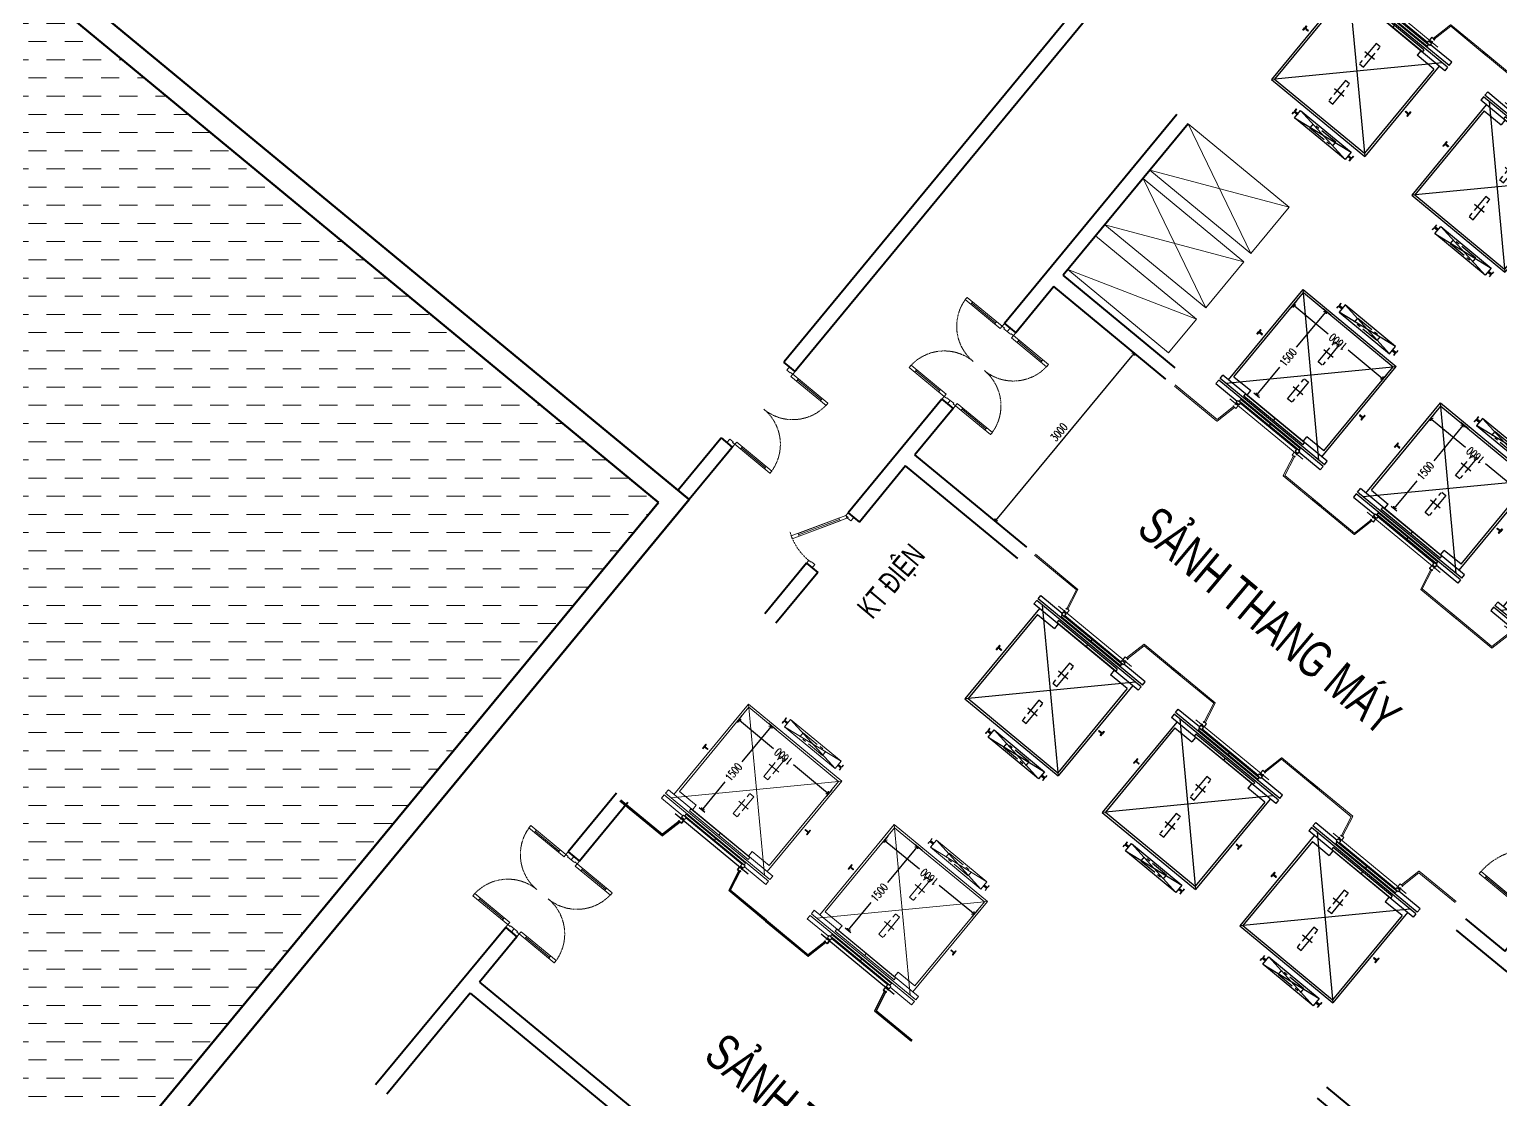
# Model space of a CAD drawing. Header units: millimetres. Extents: x -1534340 to 1713810, y -1348191 to 1114081.
# Drawn here: x 963811 to 984035, y 85032 to 99743 of the extents above; entities that cross this region are included whole.
import ezdxf
from ezdxf.enums import TextEntityAlignment as Align

# ---------------------------------------------------------------- set-up
doc = ezdxf.new("R2010")
doc.units = ezdxf.units.MM
doc.header["$LTSCALE"] = 100
doc.set_wipeout_variables(frame=1)
doc.header["$PDMODE"] = 32
doc.header["$PDSIZE"] = 2.5
for name, pattern in [('CENTERX2', [4, 2.5, -0.5, 0.5, -0.5]), ('HIDDEN', [0.375, 0.25, -0.125]), ('HIDDEN2', [0.1875, 0.125, -0.0625]), ('PHANTOMX2', [5, 2.5, -0.5, 0.5, -0.5, 0.5, -0.5]), ('Xref_ST_MBDV Cot vach 30.7.2022$0$CENTERX2', [4, 2.5, -0.5, 0.5, -0.5]), ('Xref_ST_MBDV Cot vach 30.7.2022$0$DASHDOT', [1, 0.5, -0.25, 0, -0.25]), ('Xref_ST_MBDV Cot vach 30.7.2022$0$HIDDEN', [0.375, 0.25, -0.125]), ('Xref_ST_MBDV Cot vach 30.7.2022$0$PHANTOMX2', [5, 2.5, -0.5, 0.5, -0.5, 0.5, -0.5])]:
    doc.linetypes.add(name, pattern=pattern)
for name, color, linetype in [('ccu12-Manh', 8, 'Continuous'), ('KT-Kich thuoc', 9, 'Continuous'), ('KT-Noi that', 36, 'Continuous'), ('Xref_NT1+NT2_MBDV Cot vach_220729$0$KT-Text', 7, 'Continuous'), ('Xref_ST_MBDV Cot vach 30.7.2022$0$KT-Net manh', 139, 'Continuous'), ('Xref_ST_MBDV Cot vach 30.7.2022$0$Xref_ST_MBDV Cot vach 30.7.2022|Xref_ST_MBDV Cot vach 30.7.2022|Xref_ST_MBDV Cot vach 30.7.2022|Xref_ST_MBDV Cot vach 30.7.2022|A-WALL-PATT', 251, 'Continuous'), ('Xref_ST_MBDV Cot vach 30.7.2022$0$Xref_ST_MBDV Cot vach 30.7.2022|Xref_ST_MBDV Cot vach 30.7.2022|Xref_ST_MBDV Cot vach 30.7.2022|Xref_ST_MBDV Cot vach 30.7.2022|Site_plot line', 1, 'Xref_ST_MBDV Cot vach 30.7.2022$0$DASHDOT')]:
    doc.layers.add(name, color=color, linetype=linetype)
for name, color, linetype, lineweight in [('CUA', 37, 'Continuous', 13), ('KT-Net cat', 1, 'Continuous', 40), ('KT-Net cot', 2, 'Continuous', 50), ('KT-Net manh', 251, 'Continuous', 13), ('KT-TUONG', 2, 'Continuous', 13), ('KT-Vat lieu', 250, 'Continuous', 9), ('SPE-MEP-HVAC', 140, 'Continuous', 0), ('SPE-MEP-Plumbing', 90, 'Continuous', 0), ('Xref_ST_MBDV Cot vach 30.7.2022$0$KT-Noi that', 36, 'Continuous', 9)]:
    doc.layers.add(name, color=color, linetype=linetype, lineweight=lineweight)
doc.styles.add('DIM', font='vnsimli.shx', dxfattribs={"width": 0.7})
doc.styles.add('xref.N.Cot vach tang N2$0$DIM', font='vnsimli.shx', dxfattribs={"width": 0.7})
doc.styles.add('Xref_NT1+NT2_MBDV Cot vach_220729$0$Arial', font='arial.ttf', dxfattribs={"width": 0.7})
doc.styles.add('Xref_ST_MBDV Cot vach 30.7.2022$0$DIM', font='vnsimli.shx', dxfattribs={"width": 0.7})
doc.dimstyles.new('CCU 1-100 A1', dxfattribs={"dimscale": 100, "dimtxt": 2.2, "dimasz": 1, "dimexe": 1, "dimexo": 0, "dimgap": 1, "dimtad": 1, "dimdec": 0, "dimdsep": 46, "dimtxsty": 'DIM', "dimblk1": 'ARCHTICK', "dimblk2": 'ARCHTICK', "dimsah": 1, "dimcen": 0, "dimdle": 1, "dimclrd": 256, "dimclre": 256, "dimclrt": 31, "dimadec": 0, "dimazin": 0, "dimtfac": 1, "dimtdec": 0, "dimtix": 1, "dimtmove": 2, "dimatfit": 3, "dimldrblk": 'ARCHTICK', "dimfxl": 8, "dimtolj": 1, "dimarcsym": 0})
doc.dimstyles.new('xref.N.Cot vach tang N2$0$CCU 1-100 A1', dxfattribs={"dimscale": 100, "dimtxt": 2.2, "dimasz": 1, "dimexe": 1, "dimexo": 0, "dimgap": 1, "dimtad": 1, "dimdec": 0, "dimdsep": 46, "dimtxsty": 'xref.N.Cot vach tang N2$0$DIM', "dimblk1": 'xref.N.Cot vach tang N2$0$_ARCHTICK', "dimblk2": 'xref.N.Cot vach tang N2$0$_ARCHTICK', "dimsah": 1, "dimcen": 0, "dimdle": 1, "dimclrd": 256, "dimclre": 256, "dimclrt": 31, "dimadec": 0, "dimazin": 0, "dimtfac": 1, "dimtdec": 0, "dimtix": 1, "dimtmove": 2, "dimatfit": 3, "dimldrblk": 'xref.N.Cot vach tang N2$0$_ARCHTICK', "dimfxl": 8, "dimtolj": 1, "dimarcsym": 0})
doc.dimstyles.new('Xref_ST_MBDV Cot vach 30.7.2022$0$CCU 1-100 A1', dxfattribs={"dimscale": 100, "dimtxt": 2.2, "dimasz": 1, "dimexe": 1, "dimexo": 0, "dimgap": 1, "dimtad": 1, "dimdec": 0, "dimdsep": 46, "dimtxsty": 'Xref_ST_MBDV Cot vach 30.7.2022$0$DIM', "dimblk1": 'Xref_ST_MBDV Cot vach 30.7.2022$0$_ARCHTICK', "dimblk2": 'Xref_ST_MBDV Cot vach 30.7.2022$0$_ARCHTICK', "dimsah": 1, "dimcen": 0, "dimdle": 1, "dimclrd": 256, "dimclre": 256, "dimclrt": 31, "dimadec": 0, "dimazin": 0, "dimtfac": 1, "dimtdec": 0, "dimtix": 1, "dimtmove": 2, "dimatfit": 3, "dimldrblk": 'Xref_ST_MBDV Cot vach 30.7.2022$0$_ARCHTICK', "dimfxl": 8, "dimtolj": 1, "dimarcsym": 0})

# ---------------------------------------------------------------- blocks, each defined once
blk = doc.blocks.new('*U1539')
blk.add_line((-147, -33), (-666, -333))
for points in [[(-900, 100), (-840, 100), (-840, 40), (-850, 40), (-850, 0), (-900, 0)], [(-50, 0), (-743, -400), (-763, -365), (-70, 35)], [(0, 100), (-60, 100), (-60, 40), (-50, 40), (-50, 0), (0, 0)], [(-137, -50), (-157, -15), (-676, -315), (-656, -350)]]:
    blk.add_lwpolyline(points, close=True)
at = {"linetype": 'HIDDEN'}
blk.add_arc((-50, 0), 800, 180, 215.0495, dxfattribs=at)
blk = doc.blocks.new('*U2315')
for p, q in [((-1260, -100), (-1300, -100)), ((-1280, -100), (-1280, -525)), ((-90, -100), (-50, -100)), ((-70, -100), (-70, -525)), ((-1260, -525), (-1300, -525)), ((-90, -525), (-50, -525))]:
    blk.add_line(p, q)
for points in [[(-1350, 100), (-1290, 100), (-1290, 40), (-1300, 40), (-1300, 0), (-1350, 0)], [(-1300, 0), (-1260, 0), (-1260, -625), (-1300, -625)], [(-50, 0), (-90, 0), (-90, -625), (-50, -625)], [(0, 100), (-60, 100), (-60, 40), (-50, 40), (-50, 0), (0, 0)]]:
    blk.add_lwpolyline(points, close=True)
at = {"linetype": 'HIDDEN2'}
for centre, start, end in [((-1300, 0), 270, 0), ((-50, 0), 180, 270)]:
    blk.add_arc(centre, 625, start, end, dxfattribs=at)
blk = doc.blocks.new('xref.N.Cot vach tang N2$0$_Open90')
at = {"color": 0, "linetype": 'ByBlock', "lineweight": -2}
for p, q in [((0, 0), (-1, 0)), ((-0.5, 0.5), (0, 0)), ((0, 0), (-0.5, -0.5))]:
    blk.add_line(p, q, dxfattribs=at)
blk = doc.blocks.new('*D2182')
at = {"layer": 'Defpoints', "color": 5, "transparency": 16777216}
for p, q in [((1232231, 113057), (1234078, 115294)), ((1234113, 115330), (1234071, 115364)), ((1232217, 113004), (1232161, 113051))]:
    blk.add_line(p, q, dxfattribs=at)
at = {"layer": 'Defpoints', "color": 0, "transparency": 16777216}
for p in [(1234110, 115332), (1234113, 115330), (1232217, 113004, 0)]:
    blk.add_point(p, dxfattribs=at)
at = {"layer": 'Defpoints', "color": 5, "transparency": 16777216, "xscale": 50, "yscale": 50, "zscale": 50}
for p, rotation in [((1234110, 115332), 50.44882672809318), ((1232199, 113019), 230.4488267280932)]:
    blk.add_blockref('xref.N.Cot vach tang N2$0$_Open90', p, dxfattribs=dict(at, rotation=rotation))
at = {"layer": 'Defpoints', "color": 5, "transparency": 16777216, "insert": (1233074, 114242), "char_height": 110, "attachment_point": 5, "rotation": 50.4488, "style": 'xref.N.Cot vach tang N2$0$DIM'}
blk.add_mtext('\\A1;3000', dxfattribs=at)
blk = doc.blocks.new('xref.N.Cot vach tang N2$0$_ARCHTICK')
at = {"color": 0, "linetype": 'ByBlock', "const_width": 0.15}
blk.add_lwpolyline([(-0.5, -0.5), (0.5, 0.5)], dxfattribs=at)
blk = doc.blocks.new('Xref_ST_MBDV Cot vach 30.7.2022$0$_Open90')
at = {"color": 0, "linetype": 'ByBlock', "lineweight": -2}
for p, q in [((0, 0), (-1, 0)), ((-0.5, 0.5), (0, 0)), ((0, 0), (-0.5, -0.5))]:
    blk.add_line(p, q, dxfattribs=at)
blk = doc.blocks.new('*D185')
at = {"layer": 'Defpoints', "color": 5, "transparency": 16777216}
for p, q in [((-2230, 1494), (-2230, 1596)), ((-2180, 1546), (-1728, 1546)), ((-780, 1546), (-1372, 1546)), ((-730, 1457), (-730, 1596))]:
    blk.add_line(p, q, dxfattribs=at)
at = {"layer": 'Defpoints', "color": 0, "transparency": 16777216}
for p in [(-2230, 1546), (-2230, 1494), (-730, 1457)]:
    blk.add_point(p, dxfattribs=at)
at = {"layer": 'Defpoints', "color": 5, "transparency": 16777216, "xscale": 50, "yscale": 50, "zscale": 50, "rotation": 180}
blk.add_blockref('Xref_ST_MBDV Cot vach 30.7.2022$0$_Open90', (-2230, 1546), dxfattribs=at)
at = {"layer": 'Defpoints', "color": 5, "transparency": 16777216, "xscale": 50, "yscale": 50, "zscale": 50}
blk.add_blockref('Xref_ST_MBDV Cot vach 30.7.2022$0$_Open90', (-730, 1546), dxfattribs=at)
at = {"layer": 'Defpoints', "color": 5, "transparency": 16777216, "insert": (-1550, 1546), "char_height": 110, "attachment_point": 5, "style": 'Xref_ST_MBDV Cot vach 30.7.2022$0$DIM'}
blk.add_mtext('\\A1;1500', dxfattribs=at)
blk = doc.blocks.new('Xref_ST_MBDV Cot vach 30.7.2022$0$_ARCHTICK')
at = {"color": 0, "linetype": 'ByBlock', "const_width": 0.15}
blk.add_lwpolyline([(-0.5, -0.5), (0.5, 0.5)], dxfattribs=at)
blk = doc.blocks.new('*D186')
at = {"layer": 'Defpoints', "color": 5, "transparency": 16777216}
for p, q in [((-879, 1950), (-1000, 1950)), ((-950, 1900), (-950, 1328)), ((-950, 400), (-950, 972)), ((-879, 350), (-1000, 350))]:
    blk.add_line(p, q, dxfattribs=at)
at = {"layer": 'Defpoints', "color": 0, "transparency": 16777216}
for p in [(-879, 1950), (-950, 350), (-879, 350)]:
    blk.add_point(p, dxfattribs=at)
at = {"layer": 'Defpoints', "color": 5, "transparency": 16777216, "xscale": 50, "yscale": 50, "zscale": 50}
for p, rotation in [((-950, 1950), 90), ((-950, 350), 270)]:
    blk.add_blockref('Xref_ST_MBDV Cot vach 30.7.2022$0$_Open90', p, dxfattribs=dict(at, rotation=rotation))
at = {"layer": 'Defpoints', "color": 5, "transparency": 16777216, "insert": (-950, 1150), "char_height": 110, "attachment_point": 5, "rotation": 90, "style": 'Xref_ST_MBDV Cot vach 30.7.2022$0$DIM'}
blk.add_mtext('\\A1;1600', dxfattribs=at)
blk = doc.blocks.new('_Open90')
at = {"color": 0, "linetype": 'ByBlock', "lineweight": -2}
for p, q in [((0, 0), (-1, 0)), ((-0.5, 0.5), (0, 0)), ((0, 0), (-0.5, -0.5))]:
    blk.add_line(p, q, dxfattribs=at)
blk = doc.blocks.new('*D202')
at = {"layer": 'Defpoints', "color": 5, "transparency": 16777216}
for p, q in [((-2230, 1494), (-2230, 1596)), ((-2180, 1546), (-1728, 1546)), ((-780, 1546), (-1372, 1546)), ((-730, 1457), (-730, 1596))]:
    blk.add_line(p, q, dxfattribs=at)
at = {"layer": 'Defpoints', "color": 0, "transparency": 16777216}
for p in [(-2230, 1546), (-2230, 1494), (-730, 1457)]:
    blk.add_point(p, dxfattribs=at)
at = {"layer": 'Defpoints', "color": 5, "transparency": 16777216, "xscale": 50, "yscale": 50, "zscale": 50, "rotation": 180}
blk.add_blockref('_Open90', (-2230, 1546), dxfattribs=at)
at = {"layer": 'Defpoints', "color": 5, "transparency": 16777216, "xscale": 50, "yscale": 50, "zscale": 50}
blk.add_blockref('_Open90', (-730, 1546), dxfattribs=at)
at = {"layer": 'Defpoints', "color": 5, "transparency": 16777216, "insert": (-1550, 1546), "char_height": 110, "attachment_point": 5, "style": 'DIM'}
blk.add_mtext('\\A1;1500', dxfattribs=at)
blk = doc.blocks.new('_ARCHTICK')
at = {"color": 0, "linetype": 'ByBlock', "const_width": 0.15}
blk.add_lwpolyline([(-0.5, -0.5), (0.5, 0.5)], dxfattribs=at)
blk = doc.blocks.new('*D203')
at = {"layer": 'Defpoints', "color": 5, "transparency": 16777216}
for p, q in [((-879, 1950), (-1000, 1950)), ((-950, 1900), (-950, 1328)), ((-950, 400), (-950, 972)), ((-879, 350), (-1000, 350))]:
    blk.add_line(p, q, dxfattribs=at)
at = {"layer": 'Defpoints', "color": 0, "transparency": 16777216}
for p in [(-879, 1950), (-950, 350), (-879, 350)]:
    blk.add_point(p, dxfattribs=at)
at = {"layer": 'Defpoints', "color": 5, "transparency": 16777216, "xscale": 50, "yscale": 50, "zscale": 50}
for p, rotation in [((-950, 1950), 90), ((-950, 350), 270)]:
    blk.add_blockref('_Open90', p, dxfattribs=dict(at, rotation=rotation))
at = {"layer": 'Defpoints', "color": 5, "transparency": 16777216, "insert": (-950, 1150), "char_height": 110, "attachment_point": 5, "rotation": 90, "style": 'DIM'}
blk.add_mtext('\\A1;1600', dxfattribs=at)
blk = doc.blocks.new('Xref_ST_MBDV Cot vach 30.7.2022$0$Tuong Vay01-flat-1')
at = {"layer": 'Xref_ST_MBDV Cot vach 30.7.2022$0$Xref_ST_MBDV Cot vach 30.7.2022|Xref_ST_MBDV Cot vach 30.7.2022|Xref_ST_MBDV Cot vach 30.7.2022|Xref_ST_MBDV Cot vach 30.7.2022|A-WALL-PATT'}
h = blk.add_hatch(dxfattribs=at)
h.set_pattern_fill('ACET-2D-VATLIEU04', color=256, scale=50, pattern_type=2)
h.set_pattern_definition([(50, (-11139561.84, -1407213.45), (-225.902474, 189.5546825), [37.5, -412.5]), (355, (-11139561.84, -1407213.45), (32.127212, 367.215716), [30, -330]), (100.4514, (-11139531.95, -1407216.06), (-341.231527, -62.944187), [31.870095, -350.571056]), (46.1842, (-11139561.84, -1407113.45), (-319.180497, 306.252097), [56.25, -618.75]), (96.6356, (-11139517.37, -1407120.34), (-516.995922, -60.144022), [47.805144, -525.8565]), (351.1842, (-11139561.84, -1407113.45), (84.740774, 546.39543), [45, -495]), (21, (-11139511.84, -1407138.45), (-105.680822, 275.3079534), [37.5, -412.5]), (326, (-11139511.84, -1407138.45), (206.128805, 305.59852), [30, -330]), (71.4514, (-11139486.97, -1407155.22), (-328.963765, 110.380101), [31.870095, -350.571056]), (37.5, (-11139561.84, -1407213.45), (-78.1345294, 101.8269012), [0, -326, 0, -335, 0, -331.25]), (7.5, (-11139561.84, -1407213.45), (-23.2793464, 176.824191), [0, -191, 0, -318.5, 0, -126.25]), (327.5, (-11139673.34, -1407213.45), (71.9444175, 112.9301145), [0, -125, 0, -390, 0, -517.5000003]), (317.5, (-11139723.34, -1407213.45), (158.0205496, 172.449169), [0, -162.5, 0, -259, 0, -367.5]), (45, (-11139561.84, -1407213.45), (-150.260191, 150.260191), []), (45, (-11139561.84, -1407152.2), (-150.260191, 150.260191), [])])
h.paths.add_polyline_path([(-82665, -118500), (-81837, -121132), (-80903, -123728), (-79863, -126284), (-78720, -128795), (-77475, -131258), (-76131, -133667), (-74689, -136020), (-73153, -138312), (-71525, -140539), (-69807, -142699), (-68002, -144786), (-66114, -146798), (-64145, -148731), (-62100, -150582), (-59980, -152349), (-57790, -154027), (-55533, -155614), (-53213, -157109), (-50835, -158507), (-48401, -159807), (-45916, -161007), (-43385, -162104), (-40811, -163097), (-38198, -163985), (-35551, -164765), (-32875, -165436), (-30174, -165998), (-27451, -166448), (-24702, -166789), (-4397, -168938), (36420, -167648), (41836, -160719), (12445, -24368), (8473, -9249), (-4719, -5521), (-10557, -9947), (-34021, -27848), (-39777, -32009), (-41249, -35294), (-45787, -38574), (-49368, -38942), (-57644, -44924), (-59845, -46601), (-61969, -48362), (-64020, -50208), (-65993, -52137), (-67887, -54144), (-69696, -56226), (-71420, -58381), (-73054, -60604), (-74596, -62892), (-76043, -65242), (-77394, -67648), (-78645, -70107), (-79794, -72615), (-80841, -75168), (-81782, -77762), (-82617, -80392), (-83343, -83054), (-83961, -85743), (-84468, -88455), (-84865, -91186), (-85149, -93930), (-85321, -96684), (-85381, -99530), (-85329, -102201), (-85163, -104955), (-84886, -107701), (-84496, -110432), (-83996, -113146), (-83385, -115836)], flags=16)
h.paths.add_polyline_path([(-83625, -118781), (-82785, -121452), (-81837, -124086), (-80781, -126680), (-79621, -129228), (-78358, -131727), (-76994, -134172), (-75531, -136560), (-73973, -138886), (-72320, -141146), (-70577, -143337), (-68746, -145455), (-66829, -147497), (-64832, -149459), (-62755, -151337), (-60604, -153130), (-58382, -154833), (-56092, -156444), (-53738, -157960), (-51324, -159379), (-48854, -160699), (-46333, -161916), (-43764, -163030), (-41151, -164038), (-38500, -164938), (-35814, -165730), (-33098, -166411), (-30357, -166981), (-27595, -167438), (-24816, -167783), (-4434, -169940), (36920, -168633), (42913, -160966), (13418, -24135), (9295, -8442), (-4926, -4424), (-11163, -9151), (-34617, -27045), (-40580, -31355), (-42052, -34640), (-46156, -37607), (-49737, -37975), (-58240, -44121), (-60467, -45819), (-62623, -47605), (-64704, -49479), (-66707, -51435), (-68628, -53472), (-70465, -55586), (-72214, -57772), (-73872, -60029), (-75437, -62350), (-76905, -64734), (-78276, -67176), (-79545, -69672), (-80712, -72217), (-81774, -74808), (-82729, -77440), (-83576, -80109), (-84314, -82810), (-84940, -85539), (-85455, -88291), (-85857, -91062), (-86146, -93847), (-86321, -96642), (-86382, -99529), (-86328, -102241), (-86160, -105036), (-85879, -107821), (-85484, -110593), (-84976, -113347), (-84356, -116078)])
at = {"layer": 'Xref_ST_MBDV Cot vach 30.7.2022$0$Xref_ST_MBDV Cot vach 30.7.2022|Xref_ST_MBDV Cot vach 30.7.2022|Xref_ST_MBDV Cot vach 30.7.2022|Xref_ST_MBDV Cot vach 30.7.2022|Site_plot line', "ltscale": 5000}
blk.add_arc((-17764, -99529), 69167, 126.14636, 263.7927, dxfattribs=at)
blk = doc.blocks.new('BBB14')
blk.add_wipeout([(1467, -2669), (1467, -2987), (116, -3004), (118, -2669)]).dxf.layer = 'KT-Kich thuoc'
at = {"layer": 'KT-Net cat'}
for p, q in [((117, -2700), (117, -2900)), ((1467, -2700), (1467, -2900))]:
    blk.add_line(p, q, dxfattribs=at)
at = {"layer": 'CUA', "rotation": 179.9999938228274}
blk.add_blockref('*U2315', (117, -2700), dxfattribs=at)
blk = doc.blocks.new('HKHJKHJKJH')
at = {"layer": 'SPE-MEP-Plumbing'}
h = blk.add_hatch(dxfattribs=at)
h.set_pattern_fill('DASH,_O', color=96, scale=2000, angle=15.7788)
h.set_pattern_definition([(15.77878, (-586677.67, -341577.23), (172.59873, 308.56066), [250, -250])])
h.paths.add_polyline_path([(-43029, -99394), (-36076, -83608), (-53051, -76130), (-53992, -78705), (-55060, -82134), (-56350, -87497), (-57220, -93143)])
at = {"layer": 'KT-Net cat'}
for p, q in [((-31530, -73535), (-35864, -83373)), ((-31347, -73616), (-35681, -83454))]:
    blk.add_line(p, q, dxfattribs=at)
at = {"layer": 'KT-Net cot'}
for p, q in [((-52946, -75849), (-35681, -83454)), ((-53051, -76130), (-36076, -83608)), ((-35681, -83454), (-42876, -99789)), ((-36076, -83608), (-43029, -99394))]:
    blk.add_line(p, q, dxfattribs=at)
at = {"layer": 'KT-Vat lieu', "rotation": 246.22761350404}
blk.add_blockref('BBB14', (-32241, -82344, 0), dxfattribs=at)
blk = doc.blocks.new('*U2361')
for p, q in [((666, 1982), (693, 2011)), ((1232, 1489), (680, 1996)), ((1218, 1474), (1245, 1504)), ((-565, 641), (-592, 612)), ((-26, 119), (-579, 627)), ((-13, 134), (-40, 104))]:
    blk.add_line(p, q)
for points in [[(1319, 1436), (1292, 1407), (592, 2049), (619, 2079)], [(1427, 1405), (1386, 1361), (1342, 1402), (1349, 1409), (1319, 1436), (1353, 1473)], [(34, 37), (61, 66), (-639, 709), (-666, 679)], [(74, -68), (114, -23), (70, 17), (63, 10), (34, 37), (0, 0)]]:
    blk.add_lwpolyline(points, close=True)
at = {"linetype": 'HIDDEN2'}
for centre, start, end in [((1319, 1436), 137.4325, 227.4325), ((34, 37), 47.4325, 137.4324)]:
    blk.add_arc(centre, 950, start, end, dxfattribs=at)
blk = doc.blocks.new('*U307')
for p, q in [((-1260, -100), (-1300, -100)), ((-1280, -100), (-1280, -525)), ((-90, -100), (-50, -100)), ((-70, -100), (-70, -525)), ((-1260, -525), (-1300, -525)), ((-90, -525), (-50, -525))]:
    blk.add_line(p, q)
for points in [[(-1350, 100), (-1290, 100), (-1290, 40), (-1300, 40), (-1300, 0), (-1350, 0)], [(-1300, 0), (-1260, 0), (-1260, -625), (-1300, -625)], [(-50, 0), (-90, 0), (-90, -625), (-50, -625)], [(0, 100), (-60, 100), (-60, 40), (-50, 40), (-50, 0), (0, 0)]]:
    blk.add_lwpolyline(points, close=True)
at = {"linetype": 'HIDDEN2'}
for centre, start, end in [((-1300, 0), 270, 0), ((-50, 0), 180, 270)]:
    blk.add_arc(centre, 625, start, end, dxfattribs=at)
blk = doc.blocks.new('HJKYIK')
at = {"layer": 'KT-Net cat'}
for p, q in [((-81390, 94324, 0), (-81040, 94748, 0)), ((-81236, 94197, 0), (-80886, 94621, 0)), ((-81390, 94324, 0), (-81236, 94197, 0)), ((-83680, 92649, 0), (-82986, 92076, 0)), ((-83553, 92803, 0), (-83013, 92358, 0)), ((-83013, 92358, 0), (-82663, 92782, 0)), ((-82986, 92076, 0), (-82509, 92654, 0)), ((-82663, 92782, 0), (-82509, 92654, 0)), ((-97107, 91935), (-88935, 85187)), ((-97234, 91781), (-89063, 85033)), ((-85463, 90490, 0), (-84769, 89917, 0)), ((-85591, 90336, 0), (-85051, 89890, 0)), ((-86928, 87618, 0), (-85051, 89890, 0)), ((-86773, 87491, 0), (-84769, 89917, 0)), ((-86928, 87618, 0), (-86773, 87491, 0)), ((-88935, 85187, 0), (-88201, 86076, 0)), ((-88201, 86076, 0), (-88047, 85949, 0)), ((-89046, 84739), (-88047, 85949, 0)), ((-89200, 84866), (-89063, 85033)), ((-89046, 84739), (-89200, 84866)), ((-90876, 83936), (-90182, 83363)), ((-90749, 84090), (-90209, 83645)), ((-90209, 83645), (-90060, 83825)), ((-89905, 83698), (-90060, 83825)), ((-90182, 83363), (-89905, 83698))]:
    blk.add_line(p, q, dxfattribs=at)
at = {"layer": 'KT-Net cat', "ltscale": 0.5}
for p, q in [((-95223, 94530), (-95888, 93726)), ((-95069, 94403), (-95733, 93598)), ((-95888, 93726), (-95733, 93598)), ((-96747, 92685), (-98535, 90520)), ((-96747, 92685), (-96593, 92557)), ((-96593, 92557), (-97107, 91935)), ((-97234, 91781), (-98380, 90393, 0))]:
    blk.add_line(p, q, dxfattribs=at)
at = {"layer": 'CUA'}
for name, p, xscale, rotation in [('*U2361', (-81390, 94324, 0), -1, 97.89135478558231), ('*U2315', (-95888, 93726), -0.9999999999999996, 230.4488274522181), ('*U2361', (-86928, 87618, 0), -1, 97.89135478558231), ('*U307', (-89200, 84866), -0.9999999999999996, 230.4488274522181)]:
    blk.add_blockref(name, p, dxfattribs=dict(at, xscale=xscale, rotation=rotation))
for name, p, rotation in [('*U2361', (-81235, 94196, 0), 183.0062993341758), ('*U2315', (-95733, 93598), 50.44882602340377), ('*U2361', (-86773, 87490, 0), 183.0062993341758)]:
    blk.add_blockref(name, p, dxfattribs=dict(at, rotation=rotation))
blk = doc.blocks.new('Xref_ST_MBDV Cot vach 30.7.2022$0$TM 1000kg')
at = {"layer": 'Xref_ST_MBDV Cot vach 30.7.2022$0$KT-Net manh'}
for p, q in [((-2850, 2500), (-2850, 1742.2)), ((-2832, 2500), (-2832, 1754.4)), ((-2850, 1742.2), (-2847, 1742.2)), ((-2847, 1742.2), (-2847, 1739.2)), ((-2550, 1674.2), (-2847, 1739.2)), ((-2550, 1692.7), (-2832, 1754.4)), ((-2500, 1800), (-2500, 500)), ((-2550, 625.8), (-2847, 560.8)), ((-2550, 607.3), (-2832, 545.6)), ((-2850, 557.8), (-2847, 557.8)), ((-2850, -100), (-2850, 557.8)), ((-2847, 557.8), (-2847, 560.8)), ((-2832, -100), (-2832, 545.6))]:
    blk.add_line(p, q, dxfattribs=at)
at = {"layer": 'Xref_ST_MBDV Cot vach 30.7.2022$0$KT-Net manh', "const_width": 2}
for points in [[(-2847, 1742.2), (-2832, 1754.4)], [(-2847, 557.8), (-2832, 545.6)]]:
    blk.add_lwpolyline(points, dxfattribs=at)
at = {"layer": 'Xref_ST_MBDV Cot vach 30.7.2022$0$KT-Net manh', "ltscale": 2}
for points in [[(-2510, 1700), (-2500, 1700), (-2500, 1650), (-2550, 1650), (-2550, 1700), (-2540, 1700), (-2540, 1690), (-2541.6, 1690), (-2541.6, 1698.4), (-2548.4, 1698.4), (-2548.4, 1651.6), (-2501.6, 1651.6), (-2501.6, 1698.4), (-2508.4, 1698.4), (-2508.4, 1690), (-2510, 1690)], [(-2510, 600), (-2500, 600), (-2500, 650), (-2550, 650), (-2550, 600), (-2540, 600), (-2540, 610), (-2541.6, 610), (-2541.6, 601.6), (-2548.4, 601.6), (-2548.4, 648.4), (-2501.6, 648.4), (-2501.6, 601.6), (-2508.4, 601.6), (-2508.4, 610), (-2510, 610)]]:
    blk.add_lwpolyline(points, close=True, dxfattribs=at)
at = {"layer": 'Xref_ST_MBDV Cot vach 30.7.2022$0$KT-Noi that', "linetype": 'Continuous', "ltscale": 2}
for p, q in [((-2460, 2080), (-2460, 1700)), ((-2400, 2080), (-2460, 2080)), ((-2400, 220), (-2400, 2080)), ((-2370, 220), (-2370, 2080)), ((-2370, 2080), (-2310, 2080)), ((-2310, 220), (-2310, 2080)), ((-2310, 1981), (-700, 1981)), ((-2230, 1950), (-730, 1950)), ((-2230, 1950), (-2230, 1650)), ((-730, 1950), (-730, 350)), ((-700, 1981), (-700, 319)), ((-2455, 650), (-2455, 1650)), ((-2441.3, 620), (-2441.3, 1680)), ((-2411, 1680), (-2441.3, 1680)), ((-2411, 620), (-2411, 1680)), ((-2348, 625), (-2348, 1675)), ((-2348, 1675), (-2314, 1675)), ((-2314, 625), (-2314, 1675)), ((-2310, 1650), (-2230, 1650)), ((-2411, 1150), (-2441.3, 1150)), ((-2314, 1150), (-2348, 1150)), ((-2411, 620), (-2441.3, 620)), ((-2348, 625), (-2314, 625)), ((-2310, 650), (-2230, 650)), ((-2230, 350), (-2230, 650)), ((-2460, 220), (-2460, 600)), ((-2400, 220), (-2460, 220)), ((-2370, 220), (-2310, 220)), ((-2310, 319), (-700, 319)), ((-2230, 350), (-730, 350))]:
    blk.add_line(p, q, dxfattribs=at)
at = {"layer": 'Xref_ST_MBDV Cot vach 30.7.2022$0$KT-Noi that', "linetype": 'Continuous'}
for p, q in [((-1572.5, 2077), (-1572.5, 2082)), ((-1572.5, 2082), (-1535, 2082)), ((-1569.5, 2074), (-1540.1, 2070.9)), ((-1540, 2021), (-1540, 2050)), ((-1537.1, 2054.1), (-1537.1, 2067.9)), ((-1497.5, 2082), (-1535, 2082)), ((-1532.9, 2054.1), (-1532.9, 2067.9)), ((-1530, 2021), (-1530, 2050)), ((-1500.5, 2074), (-1529.9, 2070.9)), ((-1497.5, 2077), (-1497.5, 2082)), ((-1539, 2020), (-1535, 2020)), ((-1531, 2020), (-1535, 2020)), ((-603.5, 1460), (-574.4, 1460)), ((-603.5, 1456.8), (-603.5, 1460)), ((-603.5, 1456.8), (-574.4, 1456.8)), ((-568.2, 1406.2), (-568.2, 1450.6)), ((-565, 1406.2), (-565, 1450.6)), ((-555, 1406.2), (-555, 1450.6)), ((-551.8, 1406.2), (-551.8, 1450.6)), ((-516.5, 1460), (-545.6, 1460)), ((-516.5, 1456.8), (-545.6, 1456.8)), ((-516.5, 1456.8), (-516.5, 1460)), ((-558, 1403.2), (-562, 1403.2)), ((-558, 1400), (-562, 1400)), ((-603.5, 443.2), (-574.4, 443.2)), ((-603.5, 440), (-574.4, 440)), ((-568.2, 493.8), (-568.2, 449.4)), ((-565, 493.8), (-565, 449.4)), ((-558, 500), (-562, 500)), ((-558, 496.8), (-562, 496.8)), ((-555, 493.8), (-555, 449.4)), ((-551.8, 493.8), (-551.8, 449.4)), ((-516.5, 443.2), (-545.6, 443.2)), ((-516.5, 440), (-545.6, 440)), ((-1572.5, 223), (-1572.5, 218)), ((-1572.5, 218), (-1535, 218)), ((-1569.5, 226), (-1540.1, 229.1)), ((-1540, 279), (-1540, 250)), ((-1539, 280), (-1535, 280)), ((-1537.1, 245.9), (-1537.1, 232.1)), ((-1531, 280), (-1535, 280)), ((-1497.5, 218), (-1535, 218)), ((-1532.9, 245.9), (-1532.9, 232.1)), ((-1530, 279), (-1530, 250)), ((-1500.5, 226), (-1529.9, 229.1)), ((-1497.5, 223), (-1497.5, 218))]:
    blk.add_line(p, q, dxfattribs=at)
at = {"layer": 'Xref_ST_MBDV Cot vach 30.7.2022$0$KT-Noi that', "linetype": 'Xref_ST_MBDV Cot vach 30.7.2022$0$HIDDEN', "ltscale": 500}
for p, q in [((-2370, 1981), (-700, 319)), ((-2370, 319), (-700, 1981)), ((-495, 1400), (-625, 500)), ((-495, 500), (-625, 1400))]:
    blk.add_line(p, q, dxfattribs=at)
at = {"layer": 'Xref_ST_MBDV Cot vach 30.7.2022$0$KT-Noi that', "linetype": 'Xref_ST_MBDV Cot vach 30.7.2022$0$CENTERX2'}
for p, q in [((-1815, 1236), (-1815, 1066.7)), ((-1155, 1236), (-1155, 1066.7))]:
    blk.add_line(p, q, dxfattribs=at)
at = {"layer": 'Xref_ST_MBDV Cot vach 30.7.2022$0$KT-Noi that', "linetype": 'Continuous', "ltscale": 2}
for points in [[(-2485, 1700), (-2445, 1700), (-2445, 1650), (-2485, 1650)], [(-495, 1400), (-625, 1400), (-625, 500), (-495, 500)], [(-2485, 600), (-2445, 600), (-2445, 650), (-2485, 650)]]:
    blk.add_lwpolyline(points, close=True, dxfattribs=at)
at = {"layer": 'Xref_ST_MBDV Cot vach 30.7.2022$0$KT-Noi that', "linetype": 'Xref_ST_MBDV Cot vach 30.7.2022$0$PHANTOMX2'}
for points in [[(-1635, 1186), (-1635, 1114), (-1995, 1114), (-1995, 1186)], [(-975, 1186), (-975, 1114), (-1335, 1114), (-1335, 1186)], [(-524, 1150), (-524, 750), (-596, 750), (-596, 1150)]]:
    blk.add_lwpolyline(points, close=True, dxfattribs=at)
at = {"layer": 'Xref_ST_MBDV Cot vach 30.7.2022$0$KT-Noi that', "linetype": 'Continuous'}
for centre, radius, start, end in [((-1569.5, 2077), 3, 180, 270), ((-1540.1, 2067.9), 3, 0, 90), ((-1542.3, 2054.7), 5.25, 295.66972, 353.31728), ((-1529.9, 2067.9), 3, 90, 180), ((-1527.7, 2054.7), 5.25, 186.68272, 244.33028), ((-1500.5, 2077), 3, 270, 0), ((-1539, 2021), 1, 180, 270), ((-1531, 2021), 1, 270, 0), ((-574.4, 1450.6), 9.4, 0, 90), ((-574.4, 1450.6), 6.2, 0, 90), ((-545.6, 1450.6), 9.4, 90, 180), ((-545.6, 1450.6), 6.2, 90, 180), ((-562, 1406.2), 6.2, 180, 270), ((-562, 1406.2), 3, 180, 270), ((-558, 1406.2), 3, 270, 0), ((-558, 1406.2), 6.2, 270, 0), ((-574.4, 449.4), 6.2, 270, 0), ((-574.4, 449.4), 9.4, 270, 0), ((-562, 493.8), 6.2, 90, 180), ((-562, 493.8), 3, 90, 180), ((-558, 493.8), 6.2, 0, 90), ((-558, 493.8), 3, 0, 90), ((-545.6, 449.4), 9.4, 180, 270), ((-545.6, 449.4), 6.2, 180, 270), ((-1569.5, 223), 3, 90, 180), ((-1540.1, 232.1), 3, 270, 0), ((-1539, 279), 1, 90, 180), ((-1542.3, 245.3), 5.25, 6.68272, 64.33028), ((-1527.7, 245.3), 5.25, 115.66972, 173.31728), ((-1529.9, 232.1), 3, 180, 270), ((-1531, 279), 1, 0, 90), ((-1500.5, 223), 3, 0, 90)]:
    blk.add_arc(centre, radius, start, end, dxfattribs=at)
at = {"layer": 'Defpoints', "color": 5}
for base, p1, p2, angle, picture, middle in [((-950.2, 350), (-879.1, 1950), (-879.1, 350), 90, '*D186', (-950.2, 1150)), ((-2230, 1545.8), (-730, 1457.2), (-2230, 1494.3), 180, '*D185', (-1550.1, 1545.8))]:
    dim = blk.add_linear_dim(base=base, p1=p1, p2=p2, angle=angle, dimstyle='Xref_ST_MBDV Cot vach 30.7.2022$0$CCU 1-100 A1', override={"dimscale": 50, "dimblk1": 'Xref_ST_MBDV Cot vach 30.7.2022$0$_Open90', "dimblk2": 'Xref_ST_MBDV Cot vach 30.7.2022$0$_Open90', "dimclrd": 5, "dimclre": 5, "dimclrt": 5, "dimlwd": 65535, "dimlwe": 65535}, dxfattribs=at)
    dim.commit()
    dim.dimension.update_dxf_attribs({"geometry": picture, "text_midpoint": middle, "dimtype": 128})
blk = doc.blocks.new('TM 1000kg')
at = {"layer": 'KT-Net manh'}
for p, q in [((-2850, 2500), (-2850, 1742.2)), ((-2832, 2500), (-2832, 1754.4)), ((-2850, 1742.2), (-2847, 1742.2)), ((-2847, 1742.2), (-2847, 1739.2)), ((-2550, 1674.2), (-2847, 1739.2)), ((-2550, 1692.7), (-2832, 1754.4)), ((-2500, 1800), (-2500, 500)), ((-2550, 625.8), (-2847, 560.8)), ((-2550, 607.3), (-2832, 545.6)), ((-2850, 557.8), (-2847, 557.8)), ((-2850, -100), (-2850, 557.8)), ((-2847, 557.8), (-2847, 560.8)), ((-2832, -100), (-2832, 545.6))]:
    blk.add_line(p, q, dxfattribs=at)
at = {"layer": 'KT-Net manh', "const_width": 2}
for points in [[(-2847, 1742.2), (-2832, 1754.4)], [(-2847, 557.8), (-2832, 545.6)]]:
    blk.add_lwpolyline(points, dxfattribs=at)
at = {"layer": 'KT-Net manh', "ltscale": 2}
for points in [[(-2510, 1700), (-2500, 1700), (-2500, 1650), (-2550, 1650), (-2550, 1700), (-2540, 1700), (-2540, 1690), (-2541.6, 1690), (-2541.6, 1698.4), (-2548.4, 1698.4), (-2548.4, 1651.6), (-2501.6, 1651.6), (-2501.6, 1698.4), (-2508.4, 1698.4), (-2508.4, 1690), (-2510, 1690)], [(-2510, 600), (-2500, 600), (-2500, 650), (-2550, 650), (-2550, 600), (-2540, 600), (-2540, 610), (-2541.6, 610), (-2541.6, 601.6), (-2548.4, 601.6), (-2548.4, 648.4), (-2501.6, 648.4), (-2501.6, 601.6), (-2508.4, 601.6), (-2508.4, 610), (-2510, 610)]]:
    blk.add_lwpolyline(points, close=True, dxfattribs=at)
at = {"layer": 'KT-Noi that', "linetype": 'Continuous', "ltscale": 2}
for p, q in [((-2460, 2080), (-2460, 1700)), ((-2400, 2080), (-2460, 2080)), ((-2400, 220), (-2400, 2080)), ((-2370, 220), (-2370, 2080)), ((-2370, 2080), (-2310, 2080)), ((-2310, 220), (-2310, 2080)), ((-2310, 1981), (-700, 1981)), ((-2230, 1950), (-730, 1950)), ((-2230, 1950), (-2230, 1650)), ((-730, 1950), (-730, 350)), ((-700, 1981), (-700, 319)), ((-2455, 650), (-2455, 1650)), ((-2441.3, 620), (-2441.3, 1680)), ((-2411, 1680), (-2441.3, 1680)), ((-2411, 620), (-2411, 1680)), ((-2348, 625), (-2348, 1675)), ((-2348, 1675), (-2314, 1675)), ((-2314, 625), (-2314, 1675)), ((-2310, 1650), (-2230, 1650)), ((-2411, 1150), (-2441.3, 1150)), ((-2314, 1150), (-2348, 1150)), ((-2411, 620), (-2441.3, 620)), ((-2348, 625), (-2314, 625)), ((-2310, 650), (-2230, 650)), ((-2230, 350), (-2230, 650)), ((-2460, 220), (-2460, 600)), ((-2400, 220), (-2460, 220)), ((-2370, 220), (-2310, 220)), ((-2310, 319), (-700, 319)), ((-2230, 350), (-730, 350))]:
    blk.add_line(p, q, dxfattribs=at)
at = {"layer": 'KT-Noi that', "linetype": 'Continuous'}
for p, q in [((-1572.5, 2077), (-1572.5, 2082)), ((-1572.5, 2082), (-1535, 2082)), ((-1569.5, 2074), (-1540.1, 2070.9)), ((-1540, 2021), (-1540, 2050)), ((-1537.1, 2054.1), (-1537.1, 2067.9)), ((-1497.5, 2082), (-1535, 2082)), ((-1532.9, 2054.1), (-1532.9, 2067.9)), ((-1530, 2021), (-1530, 2050)), ((-1500.5, 2074), (-1529.9, 2070.9)), ((-1497.5, 2077), (-1497.5, 2082)), ((-1539, 2020), (-1535, 2020)), ((-1531, 2020), (-1535, 2020)), ((-603.5, 1460), (-574.4, 1460)), ((-603.5, 1456.8), (-603.5, 1460)), ((-603.5, 1456.8), (-574.4, 1456.8)), ((-568.2, 1406.2), (-568.2, 1450.6)), ((-565, 1406.2), (-565, 1450.6)), ((-555, 1406.2), (-555, 1450.6)), ((-551.8, 1406.2), (-551.8, 1450.6)), ((-516.5, 1460), (-545.6, 1460)), ((-516.5, 1456.8), (-545.6, 1456.8)), ((-516.5, 1456.8), (-516.5, 1460)), ((-558, 1403.2), (-562, 1403.2)), ((-558, 1400), (-562, 1400)), ((-603.5, 443.2), (-574.4, 443.2)), ((-603.5, 440), (-574.4, 440)), ((-568.2, 493.8), (-568.2, 449.4)), ((-565, 493.8), (-565, 449.4)), ((-558, 500), (-562, 500)), ((-558, 496.8), (-562, 496.8)), ((-555, 493.8), (-555, 449.4)), ((-551.8, 493.8), (-551.8, 449.4)), ((-516.5, 443.2), (-545.6, 443.2)), ((-516.5, 440), (-545.6, 440)), ((-1572.5, 223), (-1572.5, 218)), ((-1572.5, 218), (-1535, 218)), ((-1569.5, 226), (-1540.1, 229.1)), ((-1540, 279), (-1540, 250)), ((-1539, 280), (-1535, 280)), ((-1537.1, 245.9), (-1537.1, 232.1)), ((-1531, 280), (-1535, 280)), ((-1497.5, 218), (-1535, 218)), ((-1532.9, 245.9), (-1532.9, 232.1)), ((-1530, 279), (-1530, 250)), ((-1500.5, 226), (-1529.9, 229.1)), ((-1497.5, 223), (-1497.5, 218))]:
    blk.add_line(p, q, dxfattribs=at)
at = {"layer": 'KT-Noi that', "linetype": 'HIDDEN', "ltscale": 500}
for p, q in [((-2370, 1981), (-700, 319)), ((-2370, 319), (-700, 1981)), ((-495, 1400), (-625, 500)), ((-495, 500), (-625, 1400))]:
    blk.add_line(p, q, dxfattribs=at)
at = {"layer": 'KT-Noi that', "linetype": 'CENTERX2'}
for p, q in [((-1815, 1236), (-1815, 1066.7)), ((-1155, 1236), (-1155, 1066.7))]:
    blk.add_line(p, q, dxfattribs=at)
at = {"layer": 'KT-Noi that', "linetype": 'Continuous', "ltscale": 2}
for points in [[(-2485, 1700), (-2445, 1700), (-2445, 1650), (-2485, 1650)], [(-495, 1400), (-625, 1400), (-625, 500), (-495, 500)], [(-2485, 600), (-2445, 600), (-2445, 650), (-2485, 650)]]:
    blk.add_lwpolyline(points, close=True, dxfattribs=at)
at = {"layer": 'KT-Noi that', "linetype": 'PHANTOMX2'}
for points in [[(-1635, 1186), (-1635, 1114), (-1995, 1114), (-1995, 1186)], [(-975, 1186), (-975, 1114), (-1335, 1114), (-1335, 1186)], [(-524, 1150), (-524, 750), (-596, 750), (-596, 1150)]]:
    blk.add_lwpolyline(points, close=True, dxfattribs=at)
at = {"layer": 'KT-Noi that', "linetype": 'Continuous'}
for centre, radius, start, end in [((-1569.5, 2077), 3, 180, 270), ((-1540.1, 2067.9), 3, 0, 90), ((-1542.3, 2054.7), 5.25, 295.66972, 353.31728), ((-1529.9, 2067.9), 3, 90, 180), ((-1527.7, 2054.7), 5.25, 186.68272, 244.33028), ((-1500.5, 2077), 3, 270, 0), ((-1539, 2021), 1, 180, 270), ((-1531, 2021), 1, 270, 0), ((-574.4, 1450.6), 9.4, 0, 90), ((-574.4, 1450.6), 6.2, 0, 90), ((-545.6, 1450.6), 9.4, 90, 180), ((-545.6, 1450.6), 6.2, 90, 180), ((-562, 1406.2), 6.2, 180, 270), ((-562, 1406.2), 3, 180, 270), ((-558, 1406.2), 3, 270, 0), ((-558, 1406.2), 6.2, 270, 0), ((-574.4, 449.4), 6.2, 270, 0), ((-574.4, 449.4), 9.4, 270, 0), ((-562, 493.8), 6.2, 90, 180), ((-562, 493.8), 3, 90, 180), ((-558, 493.8), 6.2, 0, 90), ((-558, 493.8), 3, 0, 90), ((-545.6, 449.4), 9.4, 180, 270), ((-545.6, 449.4), 6.2, 180, 270), ((-1569.5, 223), 3, 90, 180), ((-1540.1, 232.1), 3, 270, 0), ((-1539, 279), 1, 90, 180), ((-1542.3, 245.3), 5.25, 6.68272, 64.33028), ((-1527.7, 245.3), 5.25, 115.66972, 173.31728), ((-1529.9, 232.1), 3, 180, 270), ((-1531, 279), 1, 0, 90), ((-1500.5, 223), 3, 0, 90)]:
    blk.add_arc(centre, radius, start, end, dxfattribs=at)
at = {"layer": 'Defpoints', "color": 5}
for base, p1, p2, angle, picture, middle in [((-950.2, 350), (-879.1, 1950), (-879.1, 350), 90, '*D203', (-950.2, 1150)), ((-2230, 1545.8), (-730, 1457.2), (-2230, 1494.3), 180, '*D202', (-1550.1, 1545.8))]:
    dim = blk.add_linear_dim(base=base, p1=p1, p2=p2, angle=angle, dimstyle='CCU 1-100 A1', override={"dimscale": 50, "dimblk1": 'Open90', "dimblk2": 'Open90', "dimclrd": 5, "dimclre": 5, "dimclrt": 5, "dimlwd": 65535, "dimlwe": 65535}, dxfattribs=at)
    dim.commit()
    dim.dimension.update_dxf_attribs({"geometry": picture, "text_midpoint": middle, "dimtype": 128})
blk = doc.blocks.new('A$C1A6A5B7D')
at = {"layer": 'KT-Noi that', "xscale": -1, "rotation": 50.44882673720985}
for p in [(-6745, 195, 0), (-4818, -1397, 0), (-10960, -8321, 0), (-9071, -9881, 0), (-7182, -11441, 0)]:
    blk.add_blockref('TM 1000kg', p, dxfattribs=at)
at = {"layer": 'KT-Noi that', "rotation": 50.44882673725206}
for p in [(-5420, -1613, 0), (-3531, -3173, 0), (-1642, -4733, 0)]:
    blk.add_blockref('TM 1000kg', p, dxfattribs=at)
at = {"layer": 'Xref_ST_MBDV Cot vach 30.7.2022$0$KT-Noi that', "rotation": 50.44695804422144}
for p in [(-13043, -7314), (-11039, -8970)]:
    blk.add_blockref('Xref_ST_MBDV Cot vach 30.7.2022$0$TM 1000kg', p, dxfattribs=at)
blk = doc.blocks.new('123213')
at = {"layer": 'KT-Net cat', "ltscale": 0.5}
for p, q in [((1234696.4, 118608.4), (1232324.7, 115736.6)), ((1234850.6, 118481.1), (1233131.6, 116399.6)), ((1234672.2, 115127.4), (1233131.6, 116399.6)), ((1233004.3, 116245.4), (1232478.9, 115609.2)), ((1234544.8, 114973.1), (1233004.3, 116245.4)), ((1232324.7, 115736.6), (1232478.9, 115609.2)), ((1231465.1, 114695.7), (1230175.6, 113134.3)), ((1231465.1, 114695.7), (1231619.3, 114568.3)), ((1231619.3, 114568.3), (1231093.7, 113931.8)), ((1232634.2, 112659.6, 0), (1231093.7, 113931.8, 0)), ((1230966.3, 113777.6), (1230329.9, 113006.9)), ((1232506.8, 112505.4, 0), (1230966.3, 113777.6, 0)), ((1230175.6, 113134.3), (1230329.9, 113006.9)), ((1229602.6, 112440.3), (1229028.4, 111745.2)), ((1229756.8, 112313), (1229182.7, 111617.9)), ((1229602.6, 112440.3), (1229756.8, 112313))]:
    blk.add_line(p, q, dxfattribs=at)
at = {"layer": 'SPE-MEP-HVAC', "linetype": 'HIDDEN', "ltscale": 1000}
for p, q in [((1234850.6, 118481.1), (1235710.9, 116699.9)), ((1234230.8, 117730.6), (1235091.2, 115949.8)), ((1234324.7, 117844.2), (1236236.5, 117336.5)), ((1235616.9, 116586.3), (1233705.4, 117094.3)), ((1233195.9, 116477.4), (1234963.9, 115795.6))]:
    blk.add_line(p, q, dxfattribs=at)
for points in [[(1234850.6, 118481.1), (1234324.7, 117844.2), (1235710.9, 116699.9), (1236236.5, 117336.5)], [(1233705.4, 117094.3), (1234230.8, 117730.6), (1235616.9, 116586.3), (1235091.3, 115949.7)], [(1234581.8, 115332.9), (1233195.9, 116477.4), (1233578, 116940.1), (1234963.9, 115795.6)]]:
    blk.add_lwpolyline(points, close=True, dxfattribs=at)
blk.add_blockref('Xref_ST_MBDV Cot vach 30.7.2022$0$Tuong Vay01-flat-1', (1285020.6, 183923.2))
at = {"layer": 'CUA', "xscale": -1, "rotation": 230.4488274522181}
for name, p in [('*U2315', (1232324.7, 115736.6)), ('*U1539', (1230175.6, 113134.3))]:
    blk.add_blockref(name, p, dxfattribs=at)
at = {"layer": 'CUA', "rotation": 50.44882745216794}
blk.add_blockref('*U2315', (1232478.9, 115609.2), dxfattribs=at)
at = {"layer": 'KT-TUONG'}
blk.add_blockref('A$C1A6A5B7D', (1243822.6, 117095.8), dxfattribs=at)
at = {"layer": 'Xref_NT1+NT2_MBDV Cot vach_220729$0$KT-Text', "style": 'Xref_NT1+NT2_MBDV Cot vach_220729$0$Arial', "width": 0.7}
blk.add_text('KT ĐIỆN', height=300, rotation=50, dxfattribs=at).set_placement((1230879.5, 112099.5), align=Align.CENTER)
at = {"layer": 'Defpoints', "color": 5}
dim = blk.add_linear_dim(base=(1234109.9, 115332.3), p1=(1232217.4, 113003.8, 0), p2=(1234113, 115329.7), angle=50.44883, dimstyle='xref.N.Cot vach tang N2$0$CCU 1-100 A1', override={"dimscale": 50, "dimblk1": 'xref.N.Cot vach tang N2$0$_Open90', "dimblk2": 'xref.N.Cot vach tang N2$0$_Open90', "dimclrd": 5, "dimclre": 5, "dimclrt": 5, "dimlwd": 65535, "dimlwe": 65535}, dxfattribs=at)
dim.commit()
dim.dimension.update_dxf_attribs({"geometry": '*D2182', "text_midpoint": (1233073.6, 114242.4)})
at = {"layer": 'KT-Kich thuoc', "rotation": 344.2212203921239}
blk.add_blockref('HKHJKHJKJH', (1285020.6, 183923.2), dxfattribs=at)
at = {"layer": 'KT-Kich thuoc'}
blk.add_blockref('HJKYIK', (1322214.9, 14748.7), dxfattribs=at)
at = {"layer": 'Xref_NT1+NT2_MBDV Cot vach_220729$0$KT-Text', "style": 'Xref_NT1+NT2_MBDV Cot vach_220729$0$Arial', "width": 0.7}
for p in [(1235809.2, 111458), (1229855.5, 104217.4)]:
    blk.add_text('SẢNH THANG MÁY', height=500, rotation=320, dxfattribs=at).set_placement(p, align=Align.CENTER)

msp = doc.modelspace()

# ---------------------------------------------------------------- block references
at = {"layer": 'ccu12-Manh'}
msp.add_blockref('123213', (-255109.6, -20035.9), dxfattribs=at)

doc.saveas('drawing.dxf')
